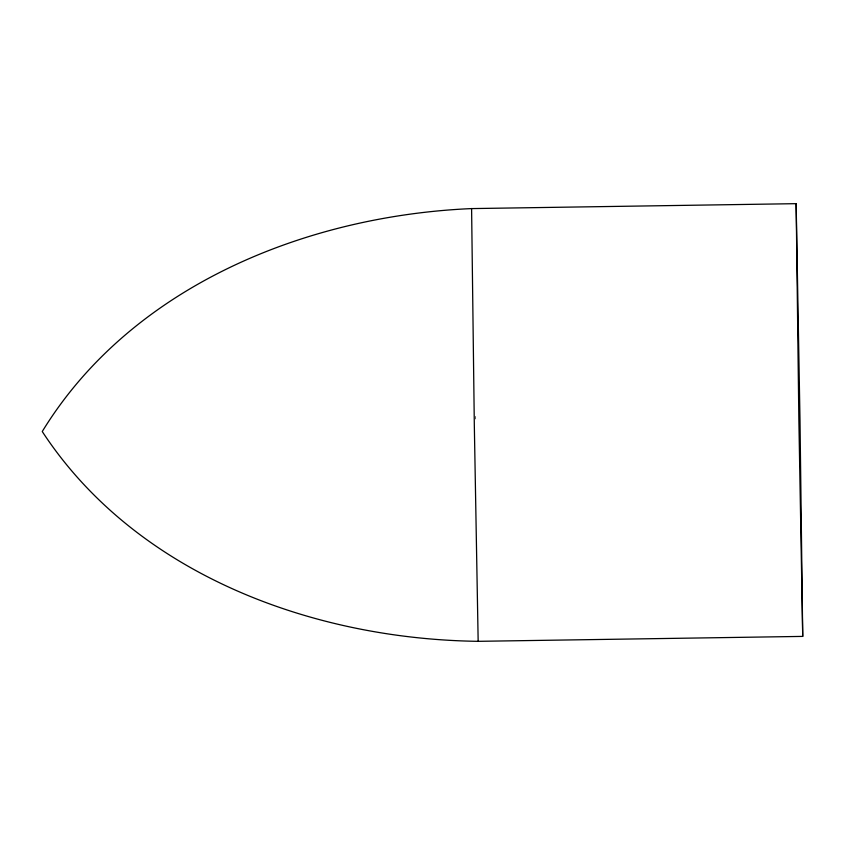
<?xml version="1.0" encoding="UTF-8"?>
<svg xmlns="http://www.w3.org/2000/svg" width="845" height="845" viewBox="0 0 845 845"><rect width="100%" height="100%" fill="white"/><g stroke="black" fill="none" stroke-linecap="round" stroke-linejoin="round"><path stroke-width="0.63" stroke-dasharray="4.22 3.17" d="M475.312 416.395L475.344 419.004"/><path stroke-width="1.27" d="M471.161 208.599L796.148 203.666L798.863 419.479L802.718 636.401L477.731 641.334M802.718 636.401L800.004 420.599L796.148 203.666M471.594 208.588L474.309 424.401L478.164 641.323C312.956 639.147 135.855 574.452 42.25 431.52C131.471 285.821 306.534 215.781 471.594 208.588"/></g></svg>
